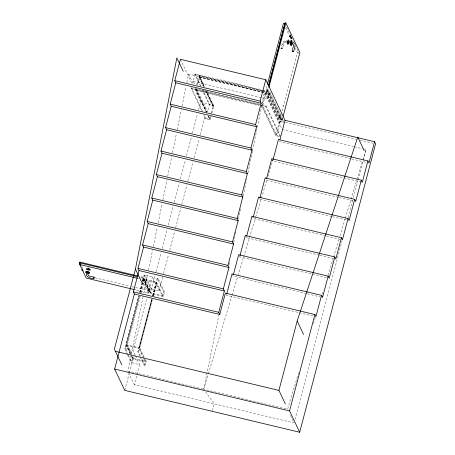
<?xml version="1.0" encoding="UTF-8"?>
<svg xmlns="http://www.w3.org/2000/svg" width="455" height="455" viewBox="0 0 455 455"><rect width="100%" height="100%" fill="white"/><g stroke="black" fill="none" stroke-linecap="round" stroke-linejoin="round"><path stroke-width="0.34" stroke-dasharray="2.27 1.71" d="M279.802 117.538C280.126 116.156 279.819 118.038 279.808 117.441M280.132 117.032L279.563 116.622M143.757 279.558L143.496 278.972M143.57 279.142C143.587 278.267 144.753 279.814 143.53 279.023C145.208 278.289 143.137 280.462 144.195 278.943M144.269 279.387L144.309 279.125M144.309 279.216L143.769 279.478M148.381 289.323C149.047 287.981 149.672 290.409 148.637 289.807M148.58 289.733L148.842 289.033M149.086 289.073L148.768 289.653L148.41 289.17M148.546 289.642L148.512 289.215M149.138 289.676L149.183 289.38M288.22 42.292C288.134 41.559 289.192 42.19 289.005 42.69L288.22 42.292L288.891 42.451M288.624 42.924C288.715 43.691 287.173 42.889 288.914 43.225M143.069 296.649L127.849 371.058L203.01 389.048M143.78 293.168L147.767 273.694M148.478 270.219L152.601 250.051M153.312 246.57L157.293 227.102M158.152 222.927L162.134 203.453M162.844 199.978L166.968 179.81M167.679 176.33L171.808 156.162M172.519 152.687L176.5 133.213M177.211 129.738L181.34 109.57M182.051 106.089L186.032 86.615M186.886 82.446L188.592 74.097L264.44 92.251L281.816 128.845M298.685 372.577L287.6 409.29L203.698 389.213L218.918 314.797M229.161 264.725L229.872 261.25M233.716 242.469L235.28 234.82M235.423 234.126L235.849 232.039M238.551 218.827L240.684 208.396M243.243 195.877L246.661 179.185M247.941 172.923L251.78 154.148M251.922 153.454L252.349 151.367M252.491 150.668L264.44 92.251M289.175 42.742C289.818 35.661 286.058 47.718 288.493 42.048C290 36.229 284.989 42.872 287.896 43.561M280.968 48.52L282.441 48.941L284.039 43.214L285.45 42.11L287.401 42.252L287.765 40.762L285.012 40.614L282.697 42.429L280.968 48.52L282.453 48.913M289.687 36.03C292.451 40.916 288.47 35.45 290.074 36.047M290.222 36.081L290.768 36.264L291.632 38.379M288.311 43.054L288.555 40.802M288.584 42.98L288.703 42.491M86.416 269.081L86.609 268.342L87.059 268.342L89.971 269.11L89.857 269.906L86.416 269.081L90.306 269.707L86.905 268.854L86.945 269.764L90.073 270.475L90.306 269.707M89.436 267.625C89.783 270.037 86.075 268.569 88.202 266.92M88.97 269.377C90.073 269.388 87.076 271.078 88.395 269.161M88.065 269.872L88.014 269.115M88.333 268.751L88.526 268.018M88.116 269.98L88.242 269.206M135.715 290L135.914 289.261M201.423 110.059L191.237 88.606L191.43 87.866L261.181 104.559M194.348 83.862L193.148 81.337L195.127 73.835L262.114 89.868M140.822 276.691L142.881 277.186L142.688 277.925L149.16 291.558L148.478 291.393L142.034 277.829L141.647 279.307L148.085 292.872L135.021 289.744M127.428 354.428L124.721 348.723L138.576 296.074M139.475 292.656L144.155 274.883L152.419 276.856L159.04 290.796L150.776 288.817L144.155 274.883M130.022 353.802L125.916 345.152L138.855 295.983M139.753 292.571L143.348 278.909L156.412 282.037L163.362 296.541L150.98 293.577L144.559 280.047L156.935 283.01L153.517 296.006M139.264 296.239L125.409 348.888L128.117 354.593M140.345 292.138L144.844 275.042L151.464 288.982M130.357 353.575L126.541 345.538L139.543 296.148M140.436 292.736L144.03 279.074L150.491 292.673L155.081 275.235M140.225 296.313L127.229 345.703L131.341 354.354M141.135 293.043L144.718 279.239L151.179 292.838L150.98 293.577M196.731 84.875L199.011 76.207L261.312 91.114M262.882 90.71L199.426 75.524L199.233 76.258L204.011 86.319M206.451 112.294L196.133 90.562L196.674 88.503M197.544 85.199L199.631 77.27L265.265 92.979L279.228 122.384L275.73 135.675L279.563 136.591M148.085 292.872L148.478 291.393M135.095 355.139L132.985 350.703L146.846 298.053M147.92 293.953L152.419 276.856M149.16 291.558L149.359 290.819L142.881 277.186M290.54 415.495L294.078 422.934L134.327 384.702L139.605 364.643L131.341 362.663L132.371 358.75L131.199 356.276M162.867 295.636L149.803 292.508L150.776 288.817M124.772 390.39L129.197 373.583M129.374 372.912L133.059 358.915L126.604 345.317L125.916 345.152M155.985 271.8L161.047 252.548M162.134 248.424L167.201 229.178M168.287 225.054L173.349 205.808M174.254 202.373L179.321 183.12M180.407 178.997L185.469 159.75M186.556 155.627L191.623 136.381M192.528 132.94L197.589 113.693M198.676 109.57L200.666 102.011L194.012 87.991M133.008 356.714L133.884 358.563L133.685 359.302L132.513 356.828M139.895 356.288L137.785 351.851L151.64 299.202M152.539 295.784L157.22 278.005L157.908 278.17L164.528 292.11L163.362 296.541M143.615 358.386L138.917 348.502L151.902 299.168M152.806 295.744L156.412 282.037M151.924 299.259L139.145 347.83L143.53 357.056M152.829 295.841L156.247 282.845L162.674 296.376L163.84 291.945L157.22 278.005M140.282 355.816L138.474 352.016L152.328 299.367M153.227 295.949L157.908 278.17M144.212 357.221L139.833 347.995L152.613 299.424M159.04 290.796L162.645 277.095M163.544 273.671L168.595 254.493M169.675 250.381L174.72 231.203M175.624 227.779L180.851 207.912M181.755 204.488L186.982 184.622M187.881 181.198L193.108 161.332M194.012 157.908L199.057 138.724M200.137 134.617L205.188 115.433M210.983 116.582L210.096 119.966L205.62 118.891L205.814 118.158L204.613 115.633M195.605 88.862L206.269 111.327L207.531 111.629L209.505 104.127L202.913 90.244M145.384 359.677L146.26 361.526L145.094 365.957L144.406 365.792L145.572 361.361L144.696 359.513M210.238 116.406L209.545 119.045L208.049 115.906M211.109 113.102L213.042 105.753L206.172 91.296M213.071 106.55L213.458 105.071L207.19 91.87M211.854 113.278L213.594 106.675L206.007 90.693M282.754 117.743L282.032 120.49L281.287 120.308L281.48 119.574L279.99 119.216L265.993 89.737L267.256 84.943M265.265 92.979L261.767 106.271L275.73 135.675M266.334 91.535L262.637 105.566L276.668 135.112L280.365 121.081L266.334 91.535L263.57 90.875M281.287 120.308L267.221 90.687L267.944 87.94M267.295 90.835L268.029 88.043M282.032 120.49L267.967 90.863L268.513 88.805M280.206 136.745L265.822 106.459L266.016 105.719L261.875 104.724M262.802 90.033L269.713 91.688L267.733 99.19L262.211 97.871M269.132 95.078C271.197 95.863 267.438 91.882 269.189 95.226M281.702 48.73L283.067 43.561A3.094 3.026 -25.4 0 1 286.826 41.32L287.571 41.502M290.182 36.679L290.37 35.922L291.029 36.707L290.102 36.662L290.108 35.524L291.791 38.26M290.102 36.662L290.108 35.524M290.751 36.337L290.148 36.241M290.893 37.873L291.274 37.941L290.762 37.555L290.916 37.85M290.631 38.01L291.302 38.14L291.018 38.083M319.274 255.118L246.286 237.652L246.633 236.316M280.252 117.032L279.427 116.326L279.586 117.43M279.99 119.216L281.253 114.421M282.157 110.992L297.479 52.752L295.352 48.27M361.623 182.108L272.795 160.848L273.148 159.512M212.405 410.637L214.203 403.818L205.717 392.022M294.982 419.499L341.978 240.911M348.12 217.558L352.642 200.388M353.364 197.641L357.886 180.464M358.062 179.782L362.942 161.235M363.124 160.547L366.019 149.558L363.266 148.899M203.698 389.213L208.214 374.255M208.418 373.572L231.822 296.063M232.027 295.38L237.777 276.344M237.982 275.662L243.522 257.302M243.726 256.626L255.431 217.871M255.636 217.189L261.176 198.829M261.386 198.152L267.13 179.111M267.955 176.392L272.881 160.075M313.467 323.619L315.309 317.499M322.294 294.385L323.522 290.301M328.038 275.343L333.378 257.666M333.583 256.984L339.123 238.63M339.948 235.906L345.078 218.912M345.282 218.229L350.828 199.87M351.033 199.193L356.783 180.152M356.987 179.475L362.732 160.433M362.936 159.756L366.019 149.558M288.737 42.463L288.885 42.127M288.919 43.697C287.037 46.677 287.714 40.899 288.743 39.801M148.552 289.448L149.075 289.192M279.444 116.753L279.506 117.214M279.569 117.276L280.149 117.026M149.075 289.653L148.649 289.727M287.742 40.751L287.401 42.252M288.214 41.968L287.924 43.162M289.3 40.984L288.453 44.738M287.145 43.379L287.998 39.619M287.708 44.562L288.333 42.531M86.871 268.888L88.219 269.354M87.644 268.587L89.015 268.916M86.677 269.627L88.361 269.855M87.838 269.781L88.219 269.826M90.05 269.167L86.609 268.342M289.801 36.087L290.216 36.15M269.167 94.242C268.018 95.237 270.31 94.839 269.269 94.253M290.426 36.258L290.051 36.121M291.735 38.3L291.382 38.345M88.742 269.451L89.857 269.906M291.541 38.294L290.597 37.975M290.296 35.922L290.188 35.541L289.989 36.281M289.915 36.258L290.859 36.411M291.285 38.22L291.365 38.152M297.479 52.752L298.958 53.11L295.921 46.7M265.993 89.737L267.489 90.096L281.48 119.574M267.221 90.687L267.967 90.863M261.921 90.608L194.928 74.575L200.325 85.932M262.609 90.772L269.514 92.428L283.596 122.082M262 91.284L266.135 92.274L280.166 121.821L283.897 122.713M193.148 81.337L261.523 97.7M282.771 105.446L283.516 105.623M261.272 105.236L195.513 89.499L206.257 112.135M191.237 88.606L265.822 106.459M196.133 90.562L259.003 105.611M200.666 102.011L213.458 105.071M280.365 121.081L284.091 121.974M285.467 122.304L356.31 139.258M359.751 140.083L372.821 143.211M213.594 106.675L212.849 106.493L205.381 90.778M279.228 122.384L279.973 122.56L265.942 93.008L198.818 76.946L203.294 86.376M282.117 129.476L353.637 146.595M354.326 146.76L362.578 148.734M205.814 118.158L210.29 119.227L208.771 116.031M351.038 158.784L279.427 141.647L278.665 140.043M351.726 158.949L366.878 162.577M338.469 197.351L266.169 180.049L265.157 177.916M339.157 197.515L352.932 200.814M331.843 216.552L259.538 199.25L258.781 197.646M332.531 216.716L346.994 220.18M325.905 235.917L252.912 218.451L252.15 216.847M326.593 236.082L341.739 239.711M319.962 255.283L333.049 258.417M326.417 277.618L239.654 256.853L238.898 255.255M306.71 293.685L233.028 276.054L232.266 274.456M307.398 293.85L320.479 296.984M313.165 316.02L226.402 295.255L225.64 293.657M140.629 277.431L142.722 277.994M138.206 278.483L139.583 278.813M163.84 291.945L164.528 292.11M95.038 277.817L129.419 286.047M132.166 286.707L134.919 287.367M135.607 287.526L149.359 290.819M139.833 347.995L127.457 345.032L131.836 354.257M126.541 345.538L138.917 348.502M124.721 348.723L132.985 350.703M137.785 351.851L138.474 352.016M133.884 358.563L146.26 361.526M132.371 358.75L133.747 359.08M88.316 269.866L90.113 270.446M88.679 269.229L89.089 269.36M88.924 269.553L88.31 269.326M88.503 269.889L88.941 270.043M269.644 94.72L269.115 94.594L268.979 95.118M268.7 94.526L269.224 94.651L269.36 94.128M279.29 116.85L279.814 116.975L279.95 116.452M286.496 26.839L291.058 36.451M291.359 37.088L293.185 40.933M285.615 27.766L291.092 39.301M269.713 91.688L283.795 121.343M266.016 105.719L280.399 136.005L275.923 134.936L261.966 105.532M272.039 159.244L272.795 160.848M199.426 75.524L204.801 86.837M206.098 90.721L213.264 105.81L209.311 104.86L202.418 90.352M199.631 77.27L203.88 86.222M199.011 76.207L203.789 86.268M195.127 73.835L200.814 85.824M196.748 88.913L207.531 111.629M196.327 89.823L206.951 112.197M188.592 74.097L193.472 84.368M208.271 116.127L210.096 119.966M180.396 59.321L191.891 83.532M191.43 87.866L202.52 111.213M203.823 115.109L205.62 118.891M245.268 235.519L246.286 237.652M144.326 279.074L144.195 278.801L144.36 279.165M143.348 278.909L149.803 292.508M143.911 359.006L145.378 362.095L133.002 359.137L131.535 356.043M141.784 358.984L145.094 365.957M140.191 356.919L144.406 365.792M135.397 355.77L139.605 364.643M128.418 355.224L132.03 362.828M127.73 355.059L131.341 362.663M81.906 266.721L82.782 268.575M128.441 372.298L134.327 384.702"/><path stroke-width="0.68" d="M291.063 40.802C290.728 39.204 289.397 45.568 290.466 43.458M291.974 43.009L292.025 43.771M292.372 42.161L292.349 41.729L292.082 42.008M86.461 273.068C85.375 277.305 90.727 278.426 93.758 278.688L94.145 277.209C92.2 276.304 87.923 277.015 87.775 273.938M290.722 43.998L290.631 45.244L291.024 44.641M291.456 42.15L291.496 41.655M291.951 43.185L291.28 43.026M82.611 269.997L83.134 270.975M97.023 266.397L96.932 266.442M121.803 364.779L114.376 349.139L135.448 269.07L176.858 57.842L183.274 71.35M291.598 42.269C292.525 35.735 289.346 48.725 291.479 42.764M292.889 43.879L293.577 45.472L292.144 51.233L292.77 51.506L293.629 51.62L295.011 46.37L294.994 44.448M293.629 51.62L292.155 51.199M291.689 43.208L291.439 45.454L292.155 43.453M80.899 265.885L79.432 262.785L79.625 262.046L138.07 276.037M134.333 289.579L86.2 278.062L79.761 264.497L80.148 263.018M82.076 270.077L82.747 270.327L82.082 270.082M82.662 270.139L81.991 269.9L82.747 270.327M285.04 120.308L374.556 141.732L375.568 143.865L299.68 432.25L124.772 390.39L114.637 369.05L134.384 294.021L133.372 291.888L138.985 270.549L137.973 268.416L143.587 247.082L142.574 244.949L148.188 223.61L147.175 221.477L152.789 200.143L151.777 198.005L157.39 176.671L156.378 174.538L161.991 153.204L160.979 151.066L166.593 129.732L165.58 127.599L171.194 106.26L170.181 104.127L175.795 82.793L174.783 80.66L180.396 59.321L265.783 79.756L285.04 120.308L279.95 139.645M134.384 294.021L219.771 314.456L218.758 312.323L224.372 290.984L223.359 288.851L228.973 267.517L227.961 265.384L233.574 244.045L232.562 241.912L238.175 220.578L237.163 218.44L242.777 197.106L241.764 194.973L247.378 173.639L246.365 171.501L251.979 150.167L250.967 148.034L256.58 126.695L255.568 124.562L261.181 103.228L260.169 101.095L265.783 79.756M267.438 84.26L283.488 23.279L284.978 23.637L268.751 85.301M268.484 85.881L285.103 22.75L285.848 22.926L299.913 52.553L283.118 116.372M268.871 87.434L285.848 22.926M219.771 314.456L225.384 293.122L314.905 314.547L315.918 316.68L321.531 295.346L232.016 273.921L226.749 293.924M233.381 274.723L238.642 254.72L328.157 276.139L329.175 278.278L334.789 256.938L245.268 235.519L240.007 255.517M246.809 235.65L251.899 216.318L341.415 237.737L342.427 239.876L348.047 218.536L258.525 197.117L253.264 217.115M259.89 197.914L265.157 177.916L354.673 199.335L355.685 201.474L361.298 180.135L271.783 158.71L266.522 178.713M273.148 159.512L278.409 139.509L367.93 160.933L368.942 163.066L374.556 141.732M285.342 403.921L278.926 390.407L297.189 321.008L357.755 137.08L364.171 150.588M299.68 432.25L289.545 410.905L314.905 314.547M328.157 276.139L322.544 297.479L321.531 295.346M341.415 237.737L335.801 259.077L334.789 256.938M354.673 199.335L349.059 220.675L348.047 218.536M367.93 160.933L362.316 182.273L361.298 180.135M291.371 42.542L291.132 43.145L291.632 41.706M292.002 43.868L291.194 43.998M291.877 42.963L291.865 44.163M94.145 277.209L93.758 278.688M82.759 269.229L82.059 270.162M89.083 272.664L89.527 272.664L88.97 272.42M88.48 272.062C90.863 272.374 85.369 270.81 86.103 271.436M86.689 272.636L85.898 272.579L86.825 272.932M291.393 43.265L292.07 43.453M174.783 80.66L260.169 101.095M175.795 82.793L261.181 103.228M170.181 104.127L255.568 124.562M171.194 106.26L256.58 126.695M165.58 127.599L250.967 148.034M166.593 129.732L251.979 150.167M160.979 151.066L246.365 171.501M161.991 153.204L247.378 173.639M156.378 174.538L241.764 194.973M157.39 176.671L242.777 197.106M151.777 198.005L237.163 218.44M152.789 200.143L238.175 220.578M147.175 221.477L232.562 241.912M148.188 223.61L233.574 244.045M142.574 244.949L227.961 265.384M143.587 247.082L228.973 267.517M137.973 268.416L223.359 288.851M138.985 270.549L224.372 290.984M79.432 262.785L137.91 276.839M79.761 264.497L137.518 278.318M133.372 291.888L218.758 312.323M115.388 351.271L278.926 390.407M114.637 369.05L289.545 410.905M87.633 271.88L86.763 271.646M87.536 272.818L89.334 273.404L87.593 273.102M87.565 272.881L88.008 273.171M293.174 42.184L294.601 43.544M297.189 321.008L303.604 334.522M135.448 269.07L141.863 282.578M85.676 272.005L89.078 272.858L85.676 272.005M86.683 272.272L88.048 272.613L86.683 272.272"/></g></svg>
